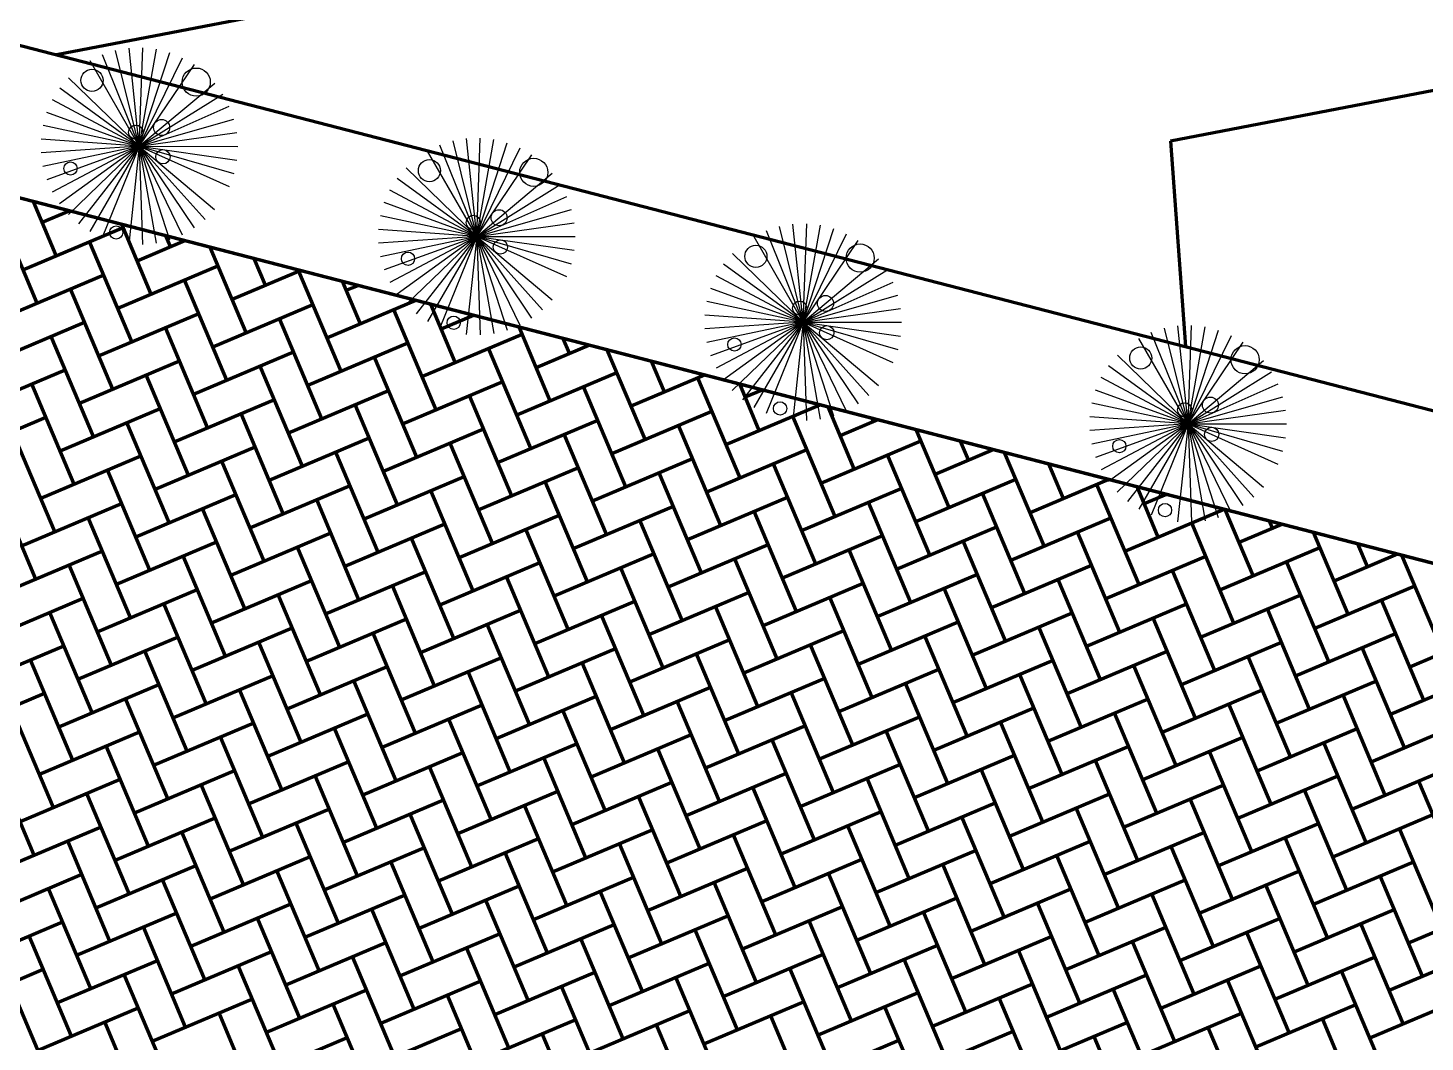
# Model space of a CAD drawing. Header units: millimetres. Extents: x 111 to 1506, y 14 to 566.
# Drawn here: x 240.85 to 247.94, y 146.15 to 151.29 of the extents above; entities that cross this region are included whole.
import ezdxf

# ---------------------------------------------------------------- set-up
doc = ezdxf.new("R2010")
doc.units = ezdxf.units.MM
doc.layers.add('FURN', color=253, linetype='Continuous')
doc.layers.add('G', color=254, linetype='Continuous', lineweight=5)

msp = doc.modelspace()

# ---------------------------------------------------------------- linework, layer by layer
at = {"lineweight": 100, "ltscale": 1000}
for p, q in [((245.05609, 151.93964), (240.99271, 151.15713)), ((239.25796, 151.60517), (257.60495, 146.86661)), ((251.53066, 151.65894), (246.65047, 150.71912)), ((239.00357, 150.89626), (256.92913, 146.26654)), ((256.92913, 146.26654), (239.00357, 150.89626)), ((246.65047, 150.71912), (246.72764, 149.67594))]:
    msp.add_line(p, q, dxfattribs=at)
at = {"layer": 'FURN', "color": 54, "ltscale": 0.1}
for p, q in [((241.41236, 150.69356), (241.29212, 151.17889)), ((241.41236, 150.69356), (241.36083, 151.1909)), ((241.41236, 150.69356), (241.43055, 151.19323)), ((241.41236, 150.69356), (241.49991, 151.18583)), ((241.41236, 150.69356), (241.163, 151.12694)), ((241.41236, 150.69356), (241.22574, 151.15743)), ((241.41236, 150.69356), (241.56757, 151.16886)), ((241.41236, 150.69356), (241.63221, 151.14263)), ((241.41236, 150.69356), (241.69257, 151.10766)), ((241.41236, 150.69356), (241.05321, 151.04142)), ((241.41236, 150.69356), (241.00829, 150.98805)), ((241.41236, 150.69356), (241.79586, 151.01438)), ((241.41236, 150.69356), (241.83678, 150.95789)), ((241.41236, 150.69356), (241.86943, 150.89625)), ((241.41236, 150.69356), (240.94277, 150.86527)), ((241.41236, 150.69356), (241.89319, 150.83066)), ((241.41236, 150.69356), (240.92344, 150.79824)), ((241.41236, 150.69356), (241.9076, 150.76241)), ((241.41236, 150.69356), (240.91352, 150.65942)), ((241.41236, 150.69356), (240.91363, 150.72918)), ((241.41236, 150.69356), (240.94226, 150.52325)), ((241.41236, 150.69356), (241.00741, 150.40027)), ((241.41236, 150.69356), (241.05217, 150.34677)), ((241.41236, 150.69356), (241.16171, 150.26092)), ((241.41236, 150.69356), (241.22437, 150.23025)), ((241.41236, 150.69356), (241.35935, 150.19638)), ((241.41236, 150.69356), (241.91236, 150.69282)), ((241.41236, 150.69356), (241.90739, 150.62324)), ((241.41236, 150.69356), (241.89278, 150.55503)), ((241.41236, 150.69356), (241.86883, 150.48951)), ((241.41236, 150.69356), (241.7949, 150.3716)), ((241.41236, 150.69356), (241.69134, 150.27863)), ((241.41236, 150.69356), (241.63088, 150.24384)), ((241.41236, 150.69356), (241.49845, 150.20103)), ((243.12676, 150.23541), (242.94015, 150.69928)), ((243.12676, 150.23541), (243.00652, 150.72074)), ((243.12676, 150.23541), (243.07524, 150.73275)), ((243.12676, 150.23541), (243.14496, 150.73508)), ((243.12676, 150.23541), (243.21432, 150.72769)), ((243.12676, 150.23541), (243.28198, 150.71071)), ((243.12676, 150.23541), (243.34662, 150.68448)), ((243.12676, 150.23541), (242.87741, 150.6688)), ((243.12676, 150.23541), (243.40698, 150.64951)), ((243.12676, 150.23541), (242.76761, 150.58328)), ((243.12676, 150.23541), (243.51026, 150.55624)), ((243.12676, 150.23541), (242.72269, 150.52991)), ((243.12676, 150.23541), (243.55118, 150.49974)), ((243.12676, 150.23541), (242.65717, 150.40712)), ((243.12676, 150.23541), (243.58384, 150.4381)), ((243.12676, 150.23541), (242.63785, 150.3401)), ((243.12676, 150.23541), (243.6076, 150.37252)), ((243.12676, 150.23541), (242.62803, 150.27103)), ((243.12676, 150.23541), (243.622, 150.30426)), ((244.78488, 149.80017), (244.59826, 150.26404)), ((244.78488, 149.80017), (244.66464, 150.2855)), ((244.78488, 149.80017), (244.73335, 150.29751)), ((244.78488, 149.80017), (244.80307, 150.29984)), ((244.78488, 149.80017), (244.87243, 150.29244)), ((244.78488, 149.80017), (244.94009, 150.27547)), ((243.12676, 150.23541), (242.62793, 150.20128)), ((243.12676, 150.23541), (242.65666, 150.0651)), ((243.12676, 150.23541), (242.72182, 149.94212)), ((243.12676, 150.23541), (242.76658, 149.88862)), ((243.12676, 150.23541), (242.87612, 149.80277)), ((243.12676, 150.23541), (242.93877, 149.7721)), ((243.12676, 150.23541), (243.07376, 149.73823)), ((243.12676, 150.23541), (243.62676, 150.23467)), ((243.12676, 150.23541), (243.62179, 150.16509)), ((243.12676, 150.23541), (243.60719, 150.09688)), ((243.12676, 150.23541), (243.58323, 150.03136)), ((243.12676, 150.23541), (243.50931, 149.91345)), ((243.12676, 150.23541), (243.40574, 149.82048)), ((243.12676, 150.23541), (243.34528, 149.78569)), ((243.12676, 150.23541), (243.21286, 149.74288)), ((244.78488, 149.80017), (244.53552, 150.23355)), ((244.78488, 149.80017), (245.00473, 150.24924)), ((244.78488, 149.80017), (245.06509, 150.21427)), ((244.78488, 149.80017), (244.42572, 150.14803)), ((244.78488, 149.80017), (245.16838, 150.12099)), ((244.78488, 149.80017), (244.38081, 150.09466)), ((244.78488, 149.80017), (245.20929, 150.0645)), ((244.78488, 149.80017), (244.31528, 149.97188)), ((244.78488, 149.80017), (245.24195, 150.00286)), ((244.78488, 149.80017), (244.29596, 149.90485)), ((244.78488, 149.80017), (245.26571, 149.93727)), ((244.78488, 149.80017), (244.28615, 149.83579)), ((244.78488, 149.80017), (245.28011, 149.86902)), ((244.78488, 149.80017), (244.28604, 149.76603)), ((244.78488, 149.80017), (244.31478, 149.62986)), ((244.78488, 149.80017), (244.37993, 149.50688)), ((244.78488, 149.80017), (244.42469, 149.45338)), ((244.78488, 149.80017), (244.53423, 149.36753)), ((244.78488, 149.80017), (244.59688, 149.33686)), ((244.78488, 149.80017), (244.73187, 149.30299)), ((244.78488, 149.80017), (245.28488, 149.79943)), ((244.78488, 149.80017), (245.27991, 149.72985)), ((244.78488, 149.80017), (245.2653, 149.66164)), ((244.78488, 149.80017), (245.24135, 149.59612)), ((244.78488, 149.80017), (245.16742, 149.47821)), ((244.78488, 149.80017), (245.06386, 149.38523)), ((244.78488, 149.80017), (245.00339, 149.35045)), ((244.78488, 149.80017), (244.87097, 149.30764)), ((246.74028, 149.28395), (246.62004, 149.76927)), ((246.74028, 149.28395), (246.68875, 149.78129)), ((246.74028, 149.28395), (246.75847, 149.78362)), ((246.74028, 149.28395), (246.82783, 149.77622)), ((246.74028, 149.28395), (246.89549, 149.75925)), ((246.74028, 149.28395), (246.49092, 149.71733)), ((246.74028, 149.28395), (246.55366, 149.74782)), ((246.74028, 149.28395), (246.96013, 149.73302)), ((246.74028, 149.28395), (247.02049, 149.69805)), ((246.74028, 149.28395), (246.38112, 149.63181)), ((246.74028, 149.28395), (246.33621, 149.57844)), ((246.74028, 149.28395), (247.12378, 149.60477)), ((246.74028, 149.28395), (247.1647, 149.54828)), ((246.74028, 149.28395), (247.19735, 149.48664)), ((246.74028, 149.28395), (246.27069, 149.45566)), ((246.74028, 149.28395), (247.22111, 149.42105)), ((246.74028, 149.28395), (246.25136, 149.38863)), ((246.74028, 149.28395), (247.23551, 149.3528)), ((246.74028, 149.28395), (246.24144, 149.24981)), ((246.74028, 149.28395), (246.24155, 149.31957)), ((246.74028, 149.28395), (246.27018, 149.11364)), ((246.74028, 149.28395), (246.33533, 148.99066)), ((246.74028, 149.28395), (246.38009, 148.93715)), ((246.74028, 149.28395), (246.48963, 148.85131)), ((246.74028, 149.28395), (246.55228, 148.82063)), ((246.74028, 149.28395), (246.68727, 148.78676)), ((246.74028, 149.28395), (247.24028, 149.2832)), ((246.74028, 149.28395), (247.23531, 149.21362)), ((246.74028, 149.28395), (247.2207, 149.14541)), ((246.74028, 149.28395), (247.19675, 149.0799)), ((246.74028, 149.28395), (247.12282, 148.96198)), ((246.74028, 149.28395), (247.01926, 148.86901)), ((246.74028, 149.28395), (246.95879, 148.83422)), ((246.74028, 149.28395), (246.82637, 148.79142))]:
    msp.add_line(p, q, dxfattribs=at)
at = {"layer": 'FURN', "ltscale": 0.1}
for p, q in [((241.41236, 150.69356), (240.97123, 150.92895)), ((241.41236, 150.69356), (240.92313, 150.59033)), ((241.41236, 150.69356), (240.97054, 150.45948)), ((241.41236, 150.69356), (241.10394, 150.30001)), ((241.41236, 150.69356), (241.42906, 150.19384)), ((241.41236, 150.69356), (241.74637, 150.32149)), ((241.41236, 150.69356), (241.56616, 150.2178)), ((243.12676, 150.23541), (242.68564, 150.4708)), ((243.12676, 150.23541), (242.63754, 150.13218)), ((243.12676, 150.23541), (242.68494, 150.00133)), ((243.12676, 150.23541), (242.81835, 149.84187)), ((243.12676, 150.23541), (243.14347, 149.73569)), ((243.12676, 150.23541), (243.46078, 149.86334)), ((243.12676, 150.23541), (243.28056, 149.75965)), ((244.78488, 149.80017), (244.34375, 150.03556)), ((244.78488, 149.80017), (244.29565, 149.69694)), ((244.78488, 149.80017), (244.34305, 149.56609)), ((244.78488, 149.80017), (244.47646, 149.40662)), ((244.78488, 149.80017), (244.80158, 149.30045)), ((244.78488, 149.80017), (245.11889, 149.4281)), ((244.78488, 149.80017), (244.93868, 149.32441)), ((246.74028, 149.28395), (246.29915, 149.51934)), ((246.74028, 149.28395), (246.25105, 149.18072)), ((246.74028, 149.28395), (246.29845, 149.04987)), ((246.74028, 149.28395), (246.43186, 148.8904)), ((246.74028, 149.28395), (246.75698, 148.78423)), ((246.74028, 149.28395), (247.07429, 148.91188)), ((246.74028, 149.28395), (246.89408, 148.80819))]:
    msp.add_line(p, q, dxfattribs=at)
at = {"layer": 'FURN', "color": 54, "ltscale": 0.1}
for centre, radius in [((241.17211, 151.02772), 0.05617), ((241.70203, 151.01903), 0.07141), ((241.526, 150.78863), 0.04084), ((241.39477, 150.76457), 0.03628), ((241.06331, 150.58031), 0.0337), ((241.53253, 150.63984), 0.03628), ((242.88652, 150.56957), 0.05617), ((243.41643, 150.56088), 0.07141), ((243.10917, 150.30642), 0.03628), ((243.24041, 150.33048), 0.04084), ((243.24693, 150.1817), 0.03628), ((244.54463, 150.13432), 0.05617), ((245.07455, 150.12564), 0.07141), ((242.77772, 150.12216), 0.0337), ((244.76728, 149.87118), 0.03628), ((244.89852, 149.89524), 0.04084), ((244.90505, 149.74645), 0.03628), ((244.43583, 149.68692), 0.0337), ((246.50003, 149.6181), 0.05617), ((247.02995, 149.60942), 0.07141), ((246.85392, 149.37902), 0.04084), ((246.72269, 149.35495), 0.03628), ((246.86045, 149.23023), 0.03628), ((246.39123, 149.1707), 0.0337)]:
    msp.add_circle(centre, radius, dxfattribs=at)
at = {"layer": 'FURN', "ltscale": 0.1}
for centre in [(241.29527, 150.25559), (243.00967, 149.79744), (244.66778, 149.3622), (246.62319, 148.84598)]:
    msp.add_circle(centre, 0.0337, dxfattribs=at)
at = {"layer": 'G', "linetype": 'Continuous', "lineweight": 100, "ltscale": 1000}
for p, q in [((240.89315, 149.89715), (240.67822, 150.40559)), ((240.99099, 150.13827), (240.87488, 150.41295)), ((240.91935, 150.30775), (241.05696, 150.36592)), ((240.82151, 150.06663), (241.32995, 150.28156)), ((241.47323, 149.9426), (241.32337, 150.29712)), ((241.3754, 149.70148), (241.16047, 150.20992)), ((241.40159, 150.11208), (241.64364, 150.2144)), ((241.57107, 150.18372), (241.54762, 150.2392)), ((241.95548, 149.74692), (241.77186, 150.18128)), ((242.05331, 149.98805), (241.99611, 150.12337)), ((240.72367, 149.82551), (241.23211, 150.04044)), ((241.30375, 149.87096), (241.81219, 150.08588)), ((241.88383, 149.9164), (242.23033, 150.06287)), ((242.43772, 149.55125), (242.22279, 150.05969)), ((241.27756, 149.46035), (241.06263, 149.96879)), ((241.85764, 149.5058), (241.64271, 150.01424)), ((242.53556, 149.79237), (242.44461, 150.00753)), ((242.46392, 149.96185), (242.52367, 149.98711)), ((242.36608, 149.72073), (242.81701, 149.91135)), ((241.20592, 149.62983), (241.71435, 149.84476)), ((241.786, 149.67528), (242.29444, 149.89021)), ((242.91997, 149.35558), (242.70504, 149.86402)), ((243.0178, 149.5967), (242.8931, 149.8917)), ((242.94616, 149.76618), (243.11035, 149.83559)), ((240.62583, 149.58439), (241.13427, 149.79931)), ((241.7598, 149.26468), (241.54487, 149.77312)), ((242.33988, 149.31013), (242.12496, 149.81857)), ((243.50005, 149.40102), (243.3416, 149.77586)), ((241.17972, 149.21923), (240.96479, 149.72767)), ((242.26824, 149.47961), (242.77668, 149.69454)), ((242.84832, 149.52506), (243.35676, 149.73998)), ((243.4284, 149.5705), (243.69703, 149.68406)), ((243.59788, 149.64215), (243.56584, 149.71794)), ((241.68816, 149.43416), (242.1966, 149.64909)), ((242.82213, 149.11445), (242.6072, 149.62289)), ((243.40221, 149.1599), (243.18728, 149.66834)), ((243.98229, 149.20535), (243.79009, 149.66003)), ((240.528, 149.34326), (241.03644, 149.55819)), ((241.10808, 149.38871), (241.61652, 149.60364)), ((242.24205, 149.06901), (242.02712, 149.57745)), ((243.33057, 149.32938), (243.83901, 149.54431)), ((244.08013, 149.44647), (244.01434, 149.60211)), ((241.08188, 148.97811), (240.86696, 149.48655)), ((241.66197, 149.02356), (241.44704, 149.532)), ((242.75049, 149.28393), (243.25892, 149.49886)), ((243.88445, 148.96423), (243.66953, 149.47267)), ((243.91065, 149.37483), (244.28372, 149.53253)), ((244.46454, 149.00968), (244.24961, 149.51811)), ((244.56237, 149.2508), (244.46283, 149.48627)), ((241.59032, 149.19304), (242.09876, 149.40797)), ((242.1704, 149.23849), (242.67884, 149.45341)), ((243.30437, 148.91878), (243.08945, 149.42722)), ((244.49073, 149.42028), (244.57706, 149.45677)), ((241.01024, 149.14759), (241.51868, 149.36252)), ((242.14421, 148.82788), (241.92928, 149.33632)), ((242.72429, 148.87333), (242.50936, 149.38177)), ((243.81281, 149.13371), (244.32125, 149.34863)), ((244.39289, 149.17916), (244.8704, 149.38101)), ((245.04462, 149.05512), (244.91133, 149.37044)), ((240.43016, 149.10214), (240.9386, 149.31707)), ((241.56413, 148.78244), (241.3492, 149.29088)), ((242.65265, 149.04281), (243.16109, 149.25774)), ((243.23273, 149.08826), (243.74117, 149.30319)), ((244.3667, 148.76855), (244.15177, 149.27699)), ((244.94678, 148.814), (244.73185, 149.32244)), ((244.97297, 149.2246), (245.16374, 149.30525)), ((245.14245, 149.29625), (245.13557, 149.31252)), ((240.98405, 148.73699), (240.76912, 149.24543)), ((242.07257, 148.99736), (242.58101, 149.21229)), ((243.20654, 148.67766), (242.99161, 149.1861)), ((243.78662, 148.72311), (243.57169, 149.23154)), ((244.87514, 148.98348), (245.38358, 149.19841)), ((245.52686, 148.85945), (245.35982, 149.2546)), ((245.6247, 149.10057), (245.58407, 149.19669)), ((240.9124, 148.90647), (241.42084, 149.1214)), ((241.49249, 148.95192), (242.00092, 149.16684)), ((242.62645, 148.63221), (242.41153, 149.14065)), ((244.29506, 148.93803), (244.80349, 149.15296)), ((245.42902, 148.61833), (245.2141, 149.12677)), ((245.45522, 149.02893), (245.75043, 149.15372)), ((246.00911, 148.66377), (245.80832, 149.13877)), ((241.46629, 148.54131), (241.25136, 149.04975)), ((242.04637, 148.58676), (241.83144, 149.0952)), ((243.13489, 148.84714), (243.64333, 149.06206)), ((243.71497, 148.89259), (244.22341, 149.10751)), ((244.84894, 148.57288), (244.63402, 149.08132)), ((246.10694, 148.9049), (246.03256, 149.08085)), ((246.0353, 149.07438), (246.04377, 149.07796)), ((240.88621, 148.49587), (240.67128, 149.00431)), ((242.55481, 148.80169), (243.06325, 149.01662)), ((243.68878, 148.48198), (243.47385, 148.99042)), ((244.26886, 148.52743), (244.05393, 149.03587)), ((245.35738, 148.78781), (245.86582, 149.00273)), ((245.93746, 148.83325), (246.33711, 149.00219)), ((246.49135, 148.4681), (246.27642, 148.97654)), ((241.39465, 148.71079), (241.90309, 148.92572)), ((241.97473, 148.75624), (242.48317, 148.97117)), ((243.1087, 148.43654), (242.89377, 148.94497)), ((244.19722, 148.69691), (244.70566, 148.91184)), ((244.7773, 148.74236), (245.28574, 148.95729)), ((245.91127, 148.42265), (245.69634, 148.93109)), ((246.58919, 148.70922), (246.48106, 148.96502)), ((246.51754, 148.8787), (246.63045, 148.92643)), ((240.81457, 148.66535), (241.32301, 148.88027)), ((241.94854, 148.34564), (241.73361, 148.85408)), ((242.52862, 148.39109), (242.31369, 148.89953)), ((243.61714, 148.65146), (244.12558, 148.86639)), ((244.75111, 148.33176), (244.53618, 148.8402)), ((245.33119, 148.3772), (245.11626, 148.88564)), ((246.41971, 148.63758), (246.92379, 148.85067)), ((247.07143, 148.51355), (246.92955, 148.84918)), ((241.36845, 148.30019), (241.15353, 148.80863)), ((242.45697, 148.56057), (242.96541, 148.77549)), ((243.03706, 148.60602), (243.54549, 148.82094)), ((244.17102, 148.28631), (243.9561, 148.79475)), ((245.25954, 148.54668), (245.76798, 148.76161)), ((245.83963, 148.59213), (246.34806, 148.80706)), ((246.97359, 148.27243), (246.75867, 148.78087)), ((246.99979, 148.68303), (247.21714, 148.77491)), ((247.16927, 148.75467), (247.1538, 148.79126)), ((241.87689, 148.51512), (242.38533, 148.73005)), ((243.01086, 148.19541), (242.79593, 148.70385)), ((243.59094, 148.24086), (243.37602, 148.7493)), ((244.67946, 148.50124), (245.1879, 148.71616)), ((245.81343, 148.18153), (245.5985, 148.68997)), ((246.39351, 148.22698), (246.17859, 148.73542)), ((247.55368, 148.31787), (247.37805, 148.73335)), ((240.71673, 148.42422), (241.22517, 148.63915)), ((241.29681, 148.46967), (241.80525, 148.6846)), ((242.43078, 148.14997), (242.21585, 148.6584)), ((243.5193, 148.41034), (244.02774, 148.62527)), ((244.09938, 148.45579), (244.60782, 148.67072)), ((245.23335, 148.13608), (245.01842, 148.64452)), ((246.90195, 148.44191), (247.41039, 148.65683)), ((247.48203, 148.48735), (247.80382, 148.62338)), ((247.65151, 148.559), (247.60229, 148.67543)), ((241.27062, 148.05907), (241.05569, 148.56751)), ((241.8507, 148.10452), (241.63577, 148.61296)), ((242.93922, 148.36489), (243.44766, 148.57982)), ((244.07319, 148.04519), (243.85826, 148.55363)), ((244.65327, 148.09063), (244.43834, 148.59907)), ((245.74179, 148.35101), (246.25023, 148.56594)), ((246.32187, 148.39646), (246.83031, 148.61139)), ((247.45584, 148.07675), (247.24091, 148.58519)), ((248.03592, 148.1222), (247.82654, 148.61751)), ((241.77906, 148.274), (242.28749, 148.48892)), ((242.35914, 148.31945), (242.86758, 148.53437)), ((243.49311, 147.99974), (243.27818, 148.50818)), ((245.16171, 148.30556), (245.67015, 148.52049)), ((246.29568, 147.98586), (246.08075, 148.4943)), ((246.87576, 148.0313), (246.66083, 148.53974)), ((241.19897, 148.22855), (241.70741, 148.44348)), ((242.33294, 147.90884), (242.11801, 148.41728)), ((242.91302, 147.95429), (242.6981, 148.46273)), ((244.00154, 148.21467), (244.50998, 148.42959)), ((244.58163, 148.26011), (245.09006, 148.47504)), ((245.71559, 147.94041), (245.50067, 148.44885)), ((246.80411, 148.20078), (247.31255, 148.41571)), ((247.3842, 148.24623), (247.89263, 148.46116)), ((240.61889, 148.1831), (241.12733, 148.39803)), ((241.75286, 147.8634), (241.53793, 148.37183)), ((242.84138, 148.12377), (243.34982, 148.3387)), ((243.42146, 148.16922), (243.9299, 148.38415)), ((244.55543, 147.84951), (244.3405, 148.35795)), ((245.13551, 147.89496), (244.92059, 148.4034)), ((246.22403, 148.15534), (246.73247, 148.37026)), ((247.358, 147.83563), (247.14307, 148.34407)), ((247.93808, 147.88108), (247.72316, 148.38952)), ((241.17278, 147.81795), (240.95785, 148.32639)), ((242.2613, 148.07832), (242.76974, 148.29325)), ((243.39527, 147.75862), (243.18034, 148.26706)), ((243.97535, 147.80406), (243.76042, 148.3125)), ((245.06387, 148.06444), (245.57231, 148.27937)), ((245.64395, 148.10989), (246.15239, 148.32482)), ((246.77792, 147.79018), (246.56299, 148.29862)), ((247.86644, 148.05056), (248.37488, 148.26548)), ((241.10114, 147.98743), (241.60958, 148.20235)), ((241.68122, 148.03288), (242.18966, 148.2478)), ((242.81519, 147.71317), (242.60026, 148.22161)), ((244.48379, 148.01899), (244.99223, 148.23392)), ((245.61776, 147.69929), (245.40283, 148.20773)), ((246.19784, 147.74473), (245.98291, 148.25317)), ((247.28636, 148.00511), (247.7948, 148.22004)), ((240.52106, 147.94198), (241.02949, 148.15691)), ((241.65502, 147.62227), (241.4401, 148.13071)), ((242.23511, 147.66772), (242.02018, 148.17616)), ((243.32363, 147.9281), (243.83206, 148.14302)), ((243.90371, 147.97354), (244.41215, 148.18847)), ((245.03768, 147.65384), (244.82275, 148.16228)), ((246.1262, 147.91421), (246.63463, 148.12914)), ((246.70628, 147.95966), (247.21472, 148.17459)), ((247.84025, 147.63996), (247.62532, 148.14839)), ((241.07494, 147.57683), (240.86001, 148.08526)), ((242.16346, 147.8372), (242.6719, 148.05213)), ((242.74354, 147.88265), (243.25198, 148.09758)), ((243.87751, 147.56294), (243.66259, 148.07138)), ((244.45759, 147.60839), (244.24267, 148.11683)), ((245.54611, 147.86877), (246.05455, 148.08369)), ((246.68008, 147.54906), (246.46516, 148.0575)), ((247.26016, 147.59451), (247.04524, 148.10295)), ((241.58338, 147.79175), (242.09182, 148.00668)), ((242.71735, 147.47205), (242.50242, 147.98049)), ((243.29743, 147.51749), (243.0825, 148.02593)), ((244.38595, 147.77787), (244.89439, 147.9928)), ((244.96603, 147.82332), (245.47447, 148.03825)), ((246.1, 147.50361), (245.88507, 148.01205)), ((247.7686, 147.80944), (248.27704, 148.02436)), ((240.42322, 147.70086), (240.93166, 147.91578)), ((241.0033, 147.74631), (241.51174, 147.96123)), ((242.13727, 147.4266), (241.92234, 147.93504)), ((243.80587, 147.73242), (244.31431, 147.94735)), ((244.93984, 147.41272), (244.72491, 147.92116)), ((245.51992, 147.45816), (245.30499, 147.9666)), ((246.60844, 147.71854), (247.11688, 147.93347)), ((247.18852, 147.76399), (247.69696, 147.97891)), ((240.97711, 147.3357), (240.76218, 147.84414)), ((241.55719, 147.38115), (241.34226, 147.88959)), ((242.64571, 147.64153), (243.15415, 147.85645)), ((243.22579, 147.68697), (243.73423, 147.9019)), ((244.35976, 147.36727), (244.14483, 147.87571)), ((245.44828, 147.62764), (245.95672, 147.84257)), ((246.02836, 147.67309), (246.5368, 147.88802)), ((247.16233, 147.35339), (246.9474, 147.86182)), ((247.74241, 147.39883), (247.52748, 147.90727)), ((242.06563, 147.59608), (242.57406, 147.81101)), ((243.19959, 147.27637), (242.98467, 147.78481)), ((243.77968, 147.32182), (243.56475, 147.83026)), ((244.8682, 147.5822), (245.37663, 147.79712)), ((246.00216, 147.26249), (245.78724, 147.77093)), ((246.58225, 147.30794), (246.36732, 147.81638)), ((247.67077, 147.56831), (248.1792, 147.78324)), ((240.90546, 147.50518), (241.4139, 147.72011)), ((241.48554, 147.55063), (241.99398, 147.76556)), ((242.61951, 147.23092), (242.40458, 147.73936)), ((243.70803, 147.4913), (244.21647, 147.70623)), ((244.28811, 147.53675), (244.79655, 147.75168)), ((245.42208, 147.21704), (245.20716, 147.72548)), ((247.09068, 147.52287), (247.59912, 147.73779)), ((241.45935, 147.14003), (241.24442, 147.64847)), ((242.03943, 147.18548), (241.8245, 147.69392)), ((243.12795, 147.44585), (243.63639, 147.66078)), ((244.26192, 147.12615), (244.04699, 147.63459)), ((244.842, 147.17159), (244.62707, 147.68003)), ((245.93052, 147.43197), (246.43896, 147.6469)), ((246.5106, 147.47742), (247.01904, 147.69234)), ((247.64457, 147.15771), (247.42964, 147.66615)), ((240.87927, 147.09458), (240.66434, 147.60302)), ((241.96779, 147.35496), (242.47623, 147.56988)), ((242.54787, 147.4004), (243.05631, 147.61533)), ((243.68184, 147.0807), (243.46691, 147.58914)), ((244.77036, 147.34107), (245.2788, 147.556)), ((245.35044, 147.38652), (245.85888, 147.60145)), ((246.48441, 147.06682), (246.26948, 147.57525)), ((247.06449, 147.11226), (246.84956, 147.6207)), ((241.38771, 147.30951), (241.89615, 147.52444)), ((242.52168, 146.9898), (242.30675, 147.49824)), ((243.10176, 147.03525), (242.88683, 147.54369)), ((244.19028, 147.29563), (244.69872, 147.51055)), ((245.32425, 146.97592), (245.10932, 147.48436)), ((245.90433, 147.02137), (245.6894, 147.52981)), ((246.99285, 147.28174), (247.50129, 147.49667)), ((247.57293, 147.32719), (248.08137, 147.54212)), ((240.80763, 147.26406), (241.31606, 147.47899)), ((241.94159, 146.94435), (241.72667, 147.45279)), ((243.03011, 147.20473), (243.53855, 147.41966)), ((243.6102, 147.25018), (244.11863, 147.46511)), ((244.74416, 146.93047), (244.52924, 147.43891)), ((246.41277, 147.2363), (246.9212, 147.45122)), ((247.54673, 146.91659), (247.33181, 147.42503)), ((248.12682, 146.96204), (247.91189, 147.47048)), ((241.36151, 146.89891), (241.14658, 147.40735)), ((242.45003, 147.15928), (242.95847, 147.37421)), ((243.584, 146.83958), (243.36907, 147.34802)), ((244.16408, 146.88502), (243.94916, 147.39346)), ((245.2526, 147.1454), (245.76104, 147.36033)), ((245.83268, 147.19085), (246.34112, 147.40577)), ((246.96665, 146.87114), (246.75173, 147.37958)), ((241.28987, 147.06839), (241.79831, 147.28331)), ((241.86995, 147.11383), (242.37839, 147.32876)), ((243.00392, 146.79413), (242.78899, 147.30257)), ((244.09244, 147.0545), (244.60088, 147.26943)), ((244.67252, 147.09995), (245.18096, 147.31488)), ((245.80649, 146.78025), (245.59156, 147.28868)), ((246.38657, 146.82569), (246.17164, 147.33413)), ((247.47509, 147.08607), (247.98353, 147.301)), ((240.70979, 147.02294), (241.21823, 147.23787)), ((241.84376, 146.70323), (241.62883, 147.21167)), ((242.42384, 146.74868), (242.20891, 147.25712)), ((243.51236, 147.00906), (244.0208, 147.22398)), ((245.22641, 146.7348), (245.01148, 147.24324)), ((246.31493, 146.99517), (246.82337, 147.2101)), ((246.89501, 147.04062), (247.40345, 147.25555)), ((248.02898, 146.72091), (247.81405, 147.22935)), ((241.26368, 146.65778), (241.04875, 147.16622)), ((242.3522, 146.91816), (242.86063, 147.13309)), ((242.93228, 146.96361), (243.44072, 147.17854)), ((244.06625, 146.6439), (243.85132, 147.15234)), ((244.64633, 146.68935), (244.4314, 147.19779)), ((245.73485, 146.94973), (246.24329, 147.16465)), ((246.86882, 146.63002), (246.65389, 147.13846)), ((247.4489, 146.67547), (247.23397, 147.18391)), ((241.77211, 146.87271), (242.28055, 147.08764)), ((242.90608, 146.55301), (242.69115, 147.06145)), ((243.48616, 146.59845), (243.27124, 147.10689)), ((244.57468, 146.85883), (245.08312, 147.07376)), ((245.15477, 146.90428), (245.6632, 147.1192)), ((246.28873, 146.58457), (246.07381, 147.09301)), ((247.37725, 146.84495), (247.88569, 147.05987)), ((240.61195, 146.78182), (241.12039, 146.99674)), ((241.19203, 146.82726), (241.70047, 147.04219)), ((242.326, 146.50756), (242.11107, 147.016)), ((243.9946, 146.81338), (244.50304, 147.02831)), ((245.12857, 146.49368), (244.91364, 147.00211)), ((245.70865, 146.53912), (245.49373, 147.04756)), ((246.79717, 146.7995), (247.30561, 147.01443)), ((247.93114, 146.47979), (247.71621, 146.98823)), ((241.16584, 146.41666), (240.95091, 146.9251)), ((241.74592, 146.46211), (241.53099, 146.97055)), ((242.83444, 146.72249), (243.34288, 146.93741)), ((243.41452, 146.76793), (243.92296, 146.98286)), ((244.54849, 146.44823), (244.33356, 146.95667)), ((245.63701, 146.7086), (246.14545, 146.92353)), ((246.21709, 146.75405), (246.72553, 146.96898)), ((247.35106, 146.43434), (247.13613, 146.94278)), ((241.67428, 146.63159), (242.18272, 146.84652)), ((242.25436, 146.67704), (242.7628, 146.89197)), ((243.38833, 146.35733), (243.1734, 146.86577)), ((243.96841, 146.40278), (243.75348, 146.91122)), ((245.05693, 146.66316), (245.56537, 146.87808)), ((246.1909, 146.34345), (245.97597, 146.85189)), ((246.77098, 146.3889), (246.55605, 146.89734)), ((247.8595, 146.64927), (248.36794, 146.8642)), ((241.0942, 146.58614), (241.60263, 146.80107)), ((242.22816, 146.26644), (242.01324, 146.77488)), ((242.80825, 146.31188), (242.59332, 146.82032)), ((243.89677, 146.57226), (244.4052, 146.78719)), ((244.47685, 146.61771), (244.98529, 146.83263)), ((245.61082, 146.298), (245.39589, 146.80644)), ((246.69934, 146.55838), (247.20777, 146.7733)), ((247.27942, 146.60382), (247.78786, 146.81875)), ((240.51411, 146.54069), (241.02255, 146.75562)), ((241.64808, 146.22099), (241.43315, 146.72943)), ((243.31668, 146.52681), (243.82512, 146.74174)), ((244.45065, 146.20711), (244.23573, 146.71554)), ((245.03073, 146.25255), (244.81581, 146.76099)), ((246.11925, 146.51293), (246.62769, 146.72786)), ((247.25322, 146.19322), (247.0383, 146.70166)), ((247.8333, 146.23867), (247.61838, 146.74711)), ((241.068, 146.17554), (240.85307, 146.68398)), ((242.15652, 146.43592), (242.66496, 146.65084)), ((242.7366, 146.48136), (243.24504, 146.69629)), ((243.87057, 146.16166), (243.65564, 146.6701)), ((244.95909, 146.42203), (245.46753, 146.63696)), ((245.53917, 146.46748), (246.04761, 146.68241)), ((246.67314, 146.14777), (246.45821, 146.65621)), ((240.99636, 146.34502), (241.5048, 146.55995)), ((241.57644, 146.39047), (242.08488, 146.6054)), ((242.71041, 146.07076), (242.49548, 146.5792)), ((243.29049, 146.11621), (243.07556, 146.62465)), ((244.37901, 146.37659), (244.88745, 146.59151)), ((245.51298, 146.05688), (245.29805, 146.56532)), ((246.09306, 146.10233), (245.87813, 146.61077)), ((247.18158, 146.3627), (247.69002, 146.57763)), ((247.76166, 146.40815), (248.2701, 146.62308)), ((240.41628, 146.29957), (240.92472, 146.5145)), ((242.13033, 146.02531), (241.9154, 146.53375)), ((243.21885, 146.28569), (243.72729, 146.50062)), ((243.79893, 146.33114), (244.30737, 146.54606)), ((244.9329, 146.01143), (244.71797, 146.51987)), ((246.6015, 146.31725), (247.10994, 146.53218)), ((247.73547, 145.99755), (247.52054, 146.50599)), ((240.97016, 145.93442), (240.75524, 146.44286)), ((241.55025, 145.97987), (241.33532, 146.48831)), ((242.63877, 146.24024), (243.1472, 146.45517)), ((243.77273, 145.92054), (243.55781, 146.42897)), ((244.35282, 145.96598), (244.13789, 146.47442)), ((245.44134, 146.22636), (245.94977, 146.44129)), ((246.02142, 146.27181), (246.52986, 146.48673)), ((247.15539, 145.9521), (246.94046, 146.46054)), ((241.4786, 146.14935), (241.98704, 146.36427)), ((242.05868, 146.19479), (242.56712, 146.40972)), ((243.19265, 145.87509), (242.97773, 146.38353)), ((244.28117, 146.13546), (244.78961, 146.35039)), ((244.86125, 146.18091), (245.36969, 146.39584)), ((245.99522, 145.8612), (245.7803, 146.36964)), ((246.5753, 145.90665), (246.36038, 146.41509)), ((247.66382, 146.16703), (248.17226, 146.38196)), ((240.89852, 146.1039), (241.40696, 146.31883)), ((242.03249, 145.78419), (241.81756, 146.29263)), ((242.61257, 145.82964), (242.39764, 146.33808)), ((243.70109, 146.09002), (244.20953, 146.30494)), ((244.83506, 145.77031), (244.62013, 146.27875)), ((245.41514, 145.81576), (245.20021, 146.3242)), ((246.50366, 146.07613), (247.0121, 146.29106)), ((247.08374, 146.12158), (247.59218, 146.33651)), ((241.4404, 145.76716), (241.23748, 146.24718)), ((242.54093, 145.99912), (243.04937, 146.21405)), ((243.12101, 146.04457), (243.62945, 146.25949)), ((244.25498, 145.72486), (244.04005, 146.2333)), ((245.92358, 146.03068), (246.43202, 146.24561)), ((247.05755, 145.71098), (246.84262, 146.21942)), ((247.63763, 145.75643), (247.4227, 146.26487)), ((241.96085, 145.95367), (242.46929, 146.1686)), ((243.6749, 145.67941), (243.45997, 146.18785)), ((244.76342, 145.93979), (245.27186, 146.15472)), ((245.3435, 145.98524), (245.85194, 146.20016)), ((246.47747, 145.66553), (246.26254, 146.17397))]:
    msp.add_line(p, q, dxfattribs=at)

doc.saveas('drawing.dxf')
